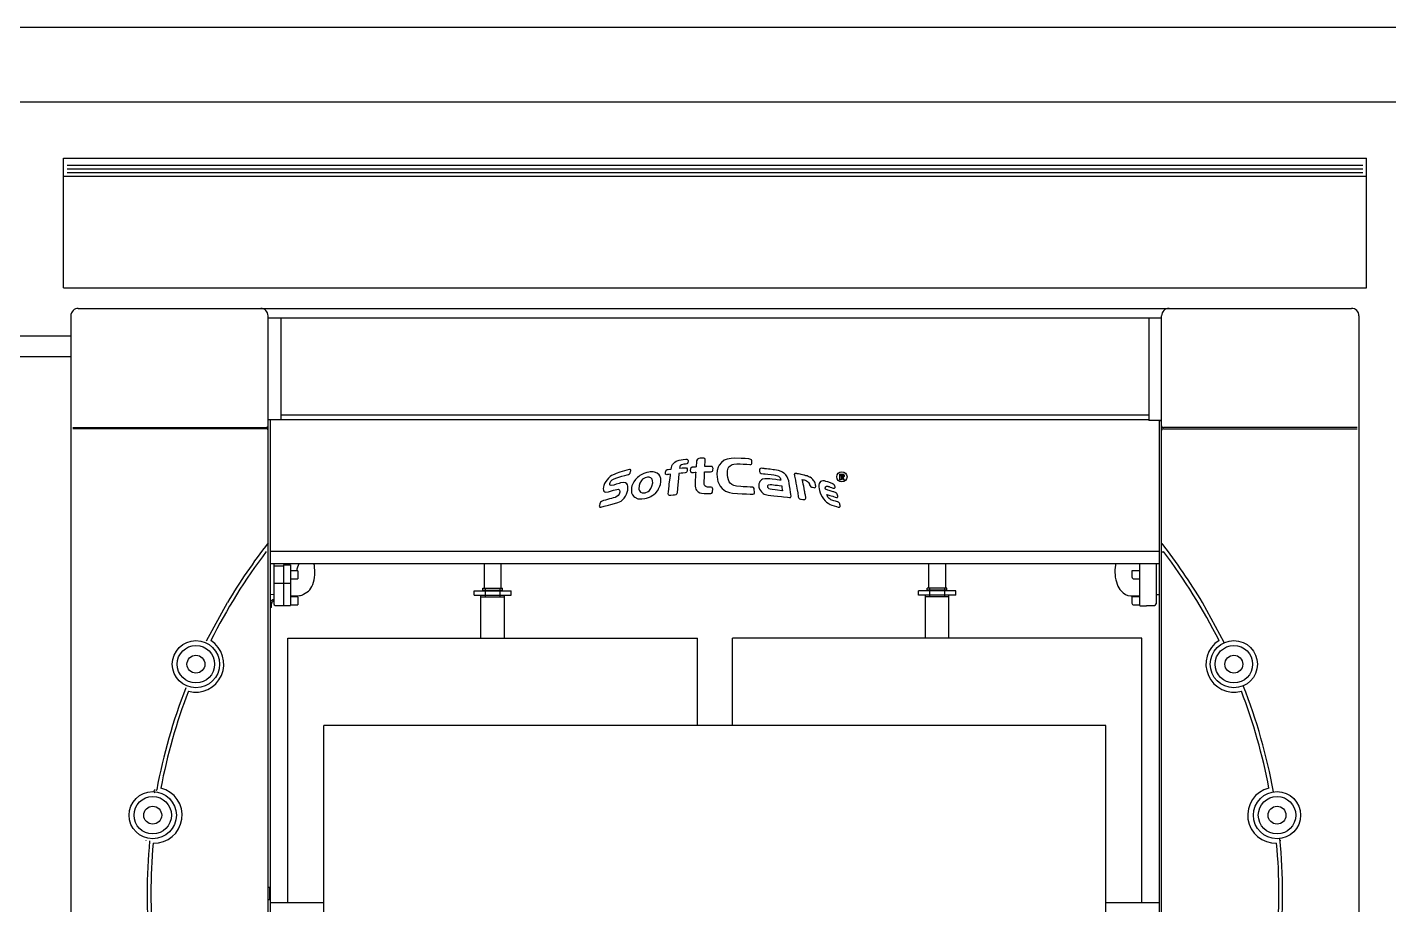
# Model space of a CAD drawing. Header units: millimetres. Extents: x -6354 to 26360, y -281 to 28373.
# Drawn here: x 20352 to 24010, y 26016 to 28373 of the extents above; entities that cross this region are included whole.
import ezdxf

# ---------------------------------------------------------------- set-up
doc = ezdxf.new("R2010")
doc.units = ezdxf.units.MM
doc.layers.add('eguipment', color=250, linetype='Continuous')
doc.layers.add('wall', color=5, linetype='Continuous')

msp = doc.modelspace()

# ---------------------------------------------------------------- linework, layer by layer
at = {"layer": 'eguipment', "color": 18, "true_color": 0x000000}
for p, q in [((20449.6, 28021.2), (23949.6, 28021.2)), ((20449.6, 27672.5), (20449.6, 28021.2)), ((23949.6, 27672.5), (23949.6, 28021.2)), ((20459.6, 28002.5), (23939.6, 28002.5)), ((20459.6, 27992.5), (23939.6, 27992.5)), ((20459.6, 27982.5), (23939.6, 27982.5)), ((20449.6, 27972.5), (23949.6, 27972.5)), ((20449.6, 27672.5), (23949.6, 27672.5)), ((20489.6, 27617.5), (23909.6, 27617.5)), ((20939.6, 27617.5), (20939.6, 27617.5)), ((23459.6, 27617.5), (23459.6, 27617.5)), ((20469.6, 27597.5), (20469.6, 24490.5)), ((20999.6, 24490.5), (20999.6, 27597.5)), ((20999.6, 27592.5), (23399.5, 27592.5)), ((21033.6, 27592.5), (21033.6, 27319.5)), ((23365.6, 27592.5), (23365.6, 27316)), ((23399.6, 24490.5), (23399.6, 27597.5)), ((23929.6, 27597.5), (23929.6, 24490.5)), ((20469.6, 27542.5), (19770.6, 27542.5)), ((20469.6, 27542.5), (20469.6, 27542.5)), ((20469.6, 27487.7), (19770.6, 27487.7)), ((20469.6, 27487.7), (20469.6, 27487.7)), ((20999.6, 27319.5), (23365.6, 27319.5)), ((21005.7, 24797.5), (21005.7, 27319.5)), ((21033.6, 27331.5), (23365.6, 27331.5)), ((20474.6, 27297.5), (20994.6, 27297.5)), ((20994.6, 27294.5), (20474.6, 27294.5)), ((20995.2, 27297.5), (20994.6, 27297.5)), ((20995.2, 27297.5), (20995.2, 27297.5)), ((23399.6, 27316), (23365.6, 27316)), ((23393.5, 24797.5), (23393.5, 27316)), ((23396.1, 27315.5), (23393.5, 27315.5)), ((23404, 27297.5), (23404, 27297.5)), ((23404, 27297.5), (23404.6, 27297.5)), ((23924.6, 27297.5), (23404.6, 27297.5)), ((23404.6, 27294.5), (23924.6, 27294.5)), ((22095.4, 27207.2), (22104, 27210.2)), ((22104, 27210.2), (22108.8, 27211)), ((22108.8, 27211), (22114.2, 27211.5)), ((22114.2, 27211.5), (22121.1, 27212.2)), ((22121.1, 27212.2), (22124.2, 27212.4)), ((22124.2, 27212.4), (22125.9, 27211.8)), ((22125.9, 27211.8), (22127.1, 27210.7)), ((22127.1, 27210.7), (22127.9, 27208.3)), ((22153, 27212.5), (22150.5, 27208.3)), ((22156.5, 27214.5), (22153, 27212.5)), ((22160.4, 27214.9), (22156.5, 27214.5)), ((22163, 27215), (22160.4, 27214.9)), ((22168.3, 27215.3), (22163, 27215)), ((22170.7, 27215.1), (22168.3, 27215.3)), ((22171.9, 27214.5), (22170.7, 27215.1)), ((22173.1, 27213.2), (22171.9, 27214.5)), ((22173.6, 27211.1), (22173.1, 27213.2)), ((22173.4, 27206.8), (22173.6, 27211.1)), ((22224.5, 27209.7), (22216.9, 27203.9)), ((22232.5, 27212.9), (22224.5, 27209.7)), ((22243.3, 27214.8), (22232.5, 27212.9)), ((22252.4, 27215.3), (22243.3, 27214.8)), ((22270.2, 27214.6), (22252.4, 27215.3)), ((22280.7, 27214), (22270.2, 27214.6)), ((22291.1, 27213.3), (22280.7, 27214)), ((22296.2, 27212.1), (22291.1, 27213.3)), ((22297.6, 27210.6), (22296.2, 27212.1)), ((22298.5, 27208.2), (22297.6, 27210.6)), ((21934.1, 27173.7), (21931, 27172.5)), ((21944.5, 27177.3), (21934.1, 27173.7)), ((21957.1, 27181.4), (21944.5, 27177.3)), ((21963.5, 27183.3), (21957.1, 27181.4)), ((21970.1, 27185.2), (21963.5, 27183.3)), ((21967.1, 27171.6), (21970.1, 27173.1)), ((21971.9, 27185.2), (21970.1, 27185.2)), ((21970.1, 27173.1), (21972, 27175.4)), ((21973.4, 27184.1), (21971.9, 27185.2)), ((21972, 27175.4), (21973.3, 27179.5)), ((21973.3, 27179.5), (21973.9, 27181.5)), ((21973.8, 27183.3), (21973.4, 27184.1)), ((21973.9, 27181.5), (21973.8, 27183.3)), ((22008.9, 27174), (22001.6, 27170.5)), ((22016.5, 27176.5), (22008.9, 27174)), ((22022.3, 27177.8), (22016.5, 27176.5)), ((22026, 27178.3), (22022.3, 27177.8)), ((22033.7, 27178.4), (22026, 27178.3)), ((22037.5, 27177.9), (22033.7, 27178.4)), ((22044.5, 27175.3), (22037.5, 27177.9)), ((22049.9, 27170.5), (22044.5, 27175.3)), ((22066.6, 27175), (22066.9, 27177.6)), ((22067.3, 27172.6), (22066.6, 27175)), ((22066.9, 27177.6), (22067.4, 27180.7)), ((22067.4, 27180.7), (22068.7, 27183)), ((22068.7, 27183), (22071.2, 27184.5)), ((22071.2, 27184.5), (22073.7, 27184.8)), ((22073.7, 27184.8), (22078.3, 27185.4)), ((22078.3, 27185.4), (22082.3, 27185.9)), ((22082.3, 27185.9), (22082.9, 27189.6)), ((22082.9, 27189.6), (22084.1, 27194.5)), ((22084.1, 27194.5), (22086.1, 27198.6)), ((22086.1, 27198.6), (22087.3, 27200.4)), ((22087.3, 27200.4), (22091.8, 27204.9)), ((22091.8, 27204.9), (22095.4, 27207.2)), ((22102.7, 27174.2), (22101.5, 27161)), ((22109.3, 27174.8), (22102.7, 27174.2)), ((22105.2, 27192.1), (22104.7, 27188.3)), ((22104.7, 27188.3), (22111.7, 27188.9)), ((22105.8, 27193.9), (22105.2, 27192.1)), ((22107.3, 27195.9), (22105.8, 27193.9)), ((22110.1, 27197.7), (22107.3, 27195.9)), ((22113.9, 27175.2), (22109.3, 27174.8)), ((22116.2, 27199), (22110.1, 27197.7)), ((22111.7, 27188.9), (22120.6, 27189.7)), ((22119.7, 27175.6), (22113.9, 27175.2)), ((22120.9, 27199.4), (22116.2, 27199)), ((22122.4, 27176.5), (22119.7, 27175.6)), ((22120.6, 27189.7), (22123.1, 27189.4)), ((22123.9, 27200), (22120.9, 27199.4)), ((22124.3, 27178.4), (22122.4, 27176.5)), ((22123.1, 27189.4), (22125.3, 27187)), ((22125.7, 27201.2), (22123.9, 27200)), ((22125, 27180.4), (22124.3, 27178.4)), ((22125.5, 27185.1), (22125, 27180.4)), ((22125.3, 27187), (22125.5, 27185.1)), ((22127.2, 27203.5), (22125.7, 27201.2)), ((22127.7, 27206.9), (22127.2, 27203.5)), ((22127.9, 27208.3), (22127.7, 27206.9)), ((22134.1, 27186.3), (22133.6, 27182)), ((22133.6, 27182), (22133.7, 27180.1)), ((22133.7, 27180.1), (22135.1, 27177.8)), ((22135.4, 27188.7), (22134.1, 27186.3)), ((22135.1, 27177.8), (22136.4, 27177)), ((22138.7, 27190.9), (22135.4, 27188.7)), ((22136.4, 27177), (22141.9, 27177.1)), ((22143, 27191.3), (22138.7, 27190.9)), ((22141.9, 27177.1), (22146.3, 27177.4)), ((22146.2, 27191.4), (22143, 27191.3)), ((22149.2, 27191.6), (22146.2, 27191.4)), ((22146.3, 27177.4), (22148.2, 27177.5)), ((22148.2, 27177.5), (22147.8, 27172)), ((22149.5, 27196.3), (22149.2, 27191.6)), ((22150, 27202), (22149.5, 27196.3)), ((22150.5, 27208.3), (22150, 27202)), ((22171.8, 27172), (22172, 27175.3)), ((22172, 27175.3), (22172.1, 27178.5)), ((22172.1, 27178.5), (22176.5, 27178.6)), ((22172.7, 27192.7), (22173, 27199.2)), ((22174.4, 27192.7), (22172.7, 27192.7)), ((22173, 27199.2), (22173.2, 27202.5)), ((22173.2, 27202.5), (22173.4, 27206.8)), ((22178.4, 27192.8), (22174.4, 27192.7)), ((22176.5, 27178.6), (22182, 27178.8)), ((22183.9, 27193), (22178.4, 27192.8)), ((22182, 27178.8), (22187.5, 27178.9)), ((22187.4, 27193.1), (22183.9, 27193)), ((22190, 27193.1), (22187.4, 27193.1)), ((22187.5, 27178.9), (22191.3, 27179.1)), ((22191.9, 27192.6), (22190, 27193.1)), ((22191.3, 27179.1), (22193.2, 27180.3)), ((22193.5, 27191.3), (22191.9, 27192.6)), ((22193.2, 27180.3), (22194.4, 27182.6)), ((22194.4, 27189.5), (22193.5, 27191.3)), ((22194.6, 27187.9), (22194.4, 27189.5)), ((22194.4, 27182.6), (22194.5, 27183.8)), ((22194.5, 27183.8), (22194.6, 27187.9)), ((22205.8, 27181.8), (22204.8, 27171.9)), ((22208.5, 27191), (22205.8, 27181.8)), ((22211.2, 27196.6), (22208.5, 27191)), ((22216.9, 27203.9), (22211.2, 27196.6)), ((22233.3, 27176.3), (22233.7, 27181.7)), ((22233.5, 27169.6), (22233.3, 27176.3)), ((22233.7, 27181.7), (22235.3, 27188.4)), ((22235.3, 27188.4), (22237.2, 27191.9)), ((22237.2, 27191.9), (22240.2, 27195)), ((22240.2, 27195), (22245.9, 27198.1)), ((22245.9, 27198.1), (22250.6, 27199.4)), ((22250.6, 27199.4), (22258.7, 27200.3)), ((22258.7, 27200.3), (22267.5, 27200)), ((22267.5, 27200), (22275.4, 27199.6)), ((22275.4, 27199.6), (22285.3, 27199)), ((22285.3, 27199), (22293.2, 27198.5)), ((22293.2, 27198.5), (22296.2, 27198.3)), ((22296.2, 27198.3), (22298.3, 27199.4)), ((22298.3, 27199.4), (22299.2, 27201.3)), ((22298.5, 27208.5), (22298.5, 27208.7)), ((22299.1, 27202.7), (22298.5, 27208.5)), ((22299.2, 27201.3), (22299.1, 27202.7)), ((22319.9, 27186.3), (22319.2, 27183.8)), ((22319.2, 27183.8), (22319.6, 27180.4)), ((22319.6, 27180.4), (22319.8, 27179.1)), ((22319.8, 27179.1), (22321.6, 27175.9)), ((22321.7, 27187.7), (22319.9, 27186.3)), ((22321.6, 27175.9), (22323.7, 27174.5)), ((22323.7, 27188), (22321.7, 27187.7)), ((22327.8, 27187.6), (22323.7, 27188)), ((22323.7, 27174.5), (22324.9, 27174.1)), ((22324.9, 27174.1), (22330.2, 27173.5)), ((22331.8, 27187.2), (22327.8, 27187.6)), ((22330.2, 27173.5), (22334.2, 27173.1)), ((22333.9, 27186.9), (22331.8, 27187.2)), ((22337.9, 27186.5), (22333.9, 27186.9)), ((22334.2, 27173.1), (22342.2, 27172.3)), ((22344, 27185.8), (22337.9, 27186.5)), ((22348, 27185.3), (22344, 27185.8)), ((22356.1, 27184.3), (22348, 27185.3)), ((22360.1, 27183.7), (22356.1, 27184.3)), ((22370.2, 27182), (22360.1, 27183.7)), ((22377.3, 27179.8), (22370.2, 27182)), ((22381.3, 27177.8), (22377.3, 27179.8)), ((22385, 27175.2), (22381.3, 27177.8)), ((22386.7, 27173.8), (22385, 27175.2)), ((22389.8, 27170.7), (22386.7, 27173.8)), ((22413.4, 27173), (22413.1, 27172.4)), ((22413.8, 27173.5), (22413.4, 27173)), ((22414.4, 27173.9), (22413.8, 27173.5)), ((22414.9, 27174.1), (22414.4, 27173.9)), ((22415.4, 27174.3), (22414.9, 27174.1)), ((22416.2, 27174.4), (22415.4, 27174.3)), ((22416.8, 27174.3), (22416.2, 27174.4)), ((22419.4, 27173.8), (22416.8, 27174.3)), ((22420.9, 27173.5), (22419.4, 27173.8)), ((22423.8, 27172.9), (22420.9, 27173.5)), ((22428.2, 27171.9), (22423.8, 27172.9)), ((21900.4, 27138.7), (21899.7, 27132.6)), ((21901.2, 27141.5), (21900.4, 27138.7)), ((21903.5, 27147.1), (21901.2, 27141.5)), ((21906.4, 27152.5), (21903.5, 27147.1)), ((21910, 27157.5), (21906.4, 27152.5)), ((21914, 27162), (21910, 27157.5)), ((21918.6, 27165.9), (21914, 27162)), ((21917.2, 27143.5), (21917.4, 27147.7)), ((21917.9, 27142.4), (21917.2, 27143.5)), ((21917.4, 27147.7), (21918.1, 27149.6)), ((21920.9, 27141.5), (21917.9, 27142.4)), ((21918.1, 27149.6), (21920.4, 27153.7)), ((21922.1, 27168.3), (21918.6, 27165.9)), ((21920.4, 27153.7), (21923.7, 27157.1)), ((21927.7, 27143.2), (21920.9, 27141.5)), ((21925, 27169.9), (21922.1, 27168.3)), ((21923.7, 27157.1), (21927.4, 27159.2)), ((21931, 27172.5), (21925, 27169.9)), ((21927.4, 27159.2), (21933.2, 27161.4)), ((21934.5, 27145.3), (21927.7, 27143.2)), ((21933.2, 27161.4), (21942, 27164.2)), ((21942.1, 27147.5), (21934.5, 27145.3)), ((21942, 27164.2), (21950, 27166.6)), ((21946.3, 27148.6), (21942.1, 27147.5)), ((21955.1, 27149.6), (21946.3, 27148.6)), ((21950, 27166.6), (21957.7, 27168.9)), ((21959.3, 27148.7), (21955.1, 27149.6)), ((21957.7, 27168.9), (21963.8, 27170.7)), ((21962.9, 27146.4), (21959.3, 27148.7)), ((21964.7, 27143.5), (21962.9, 27146.4)), ((21963.8, 27170.7), (21967.1, 27171.6)), ((21965.7, 27140), (21964.7, 27143.5)), ((21965.8, 27132.6), (21965.7, 27140)), ((21975.8, 27136.7), (21975.2, 27132.7)), ((21976.9, 27140.7), (21975.8, 27136.7)), ((21979.8, 27148.2), (21976.9, 27140.7)), ((21981.8, 27151.7), (21979.8, 27148.2)), ((21986.4, 27158.1), (21981.8, 27151.7)), ((21991.9, 27163.7), (21986.4, 27158.1)), ((21995, 27166.2), (21991.9, 27163.7)), ((21998.2, 27168.5), (21995, 27166.2)), ((21995.8, 27142.2), (21995, 27132.3)), ((21997.9, 27148.4), (21995.8, 27142.2)), ((22002.4, 27155.5), (21997.9, 27148.4)), ((22001.6, 27170.5), (21998.2, 27168.5)), ((22005.4, 27158.5), (22002.4, 27155.5)), ((22010.7, 27161.9), (22005.4, 27158.5)), ((22012.7, 27162.7), (22010.7, 27161.9)), ((22018.3, 27163.9), (22012.7, 27162.7)), ((22023.1, 27164), (22018.3, 27163.9)), ((22024.8, 27163.7), (22023.1, 27164)), ((22027.7, 27162.3), (22024.8, 27163.7)), ((22030.7, 27159), (22027.7, 27162.3)), ((22027.8, 27134), (22030.6, 27140)), ((22030.6, 27140), (22032.5, 27148.7)), ((22032.3, 27154.4), (22030.7, 27159)), ((22032.5, 27148.7), (22032.3, 27154.4)), ((22048.5, 27132.5), (22052.1, 27140.1)), ((22051.6, 27167.9), (22049.9, 27170.5)), ((22054.1, 27160.8), (22051.6, 27167.9)), ((22052.1, 27140.1), (22053.3, 27144.3)), ((22053.3, 27144.3), (22054.6, 27151.7)), ((22054.6, 27151.7), (22054.1, 27160.8)), ((22068.7, 27171.3), (22067.3, 27172.6)), ((22070.3, 27170.8), (22068.7, 27171.3)), ((22072.1, 27171), (22070.3, 27170.8)), ((22075.9, 27171.4), (22072.1, 27171)), ((22075.7, 27133.5), (22076.4, 27139.9)), ((22080.3, 27171.9), (22075.9, 27171.4)), ((22076.4, 27139.9), (22077.1, 27146.3)), ((22077.1, 27146.3), (22078.3, 27155.9)), ((22078.3, 27155.9), (22079.1, 27162.3)), ((22079.1, 27162.3), (22079.9, 27168.7)), ((22079.9, 27168.7), (22080.3, 27171.9)), ((22100.7, 27152.2), (22098.9, 27133.7)), ((22101.5, 27161), (22100.7, 27152.2)), ((22146.6, 27151.9), (22146.3, 27146.7)), ((22146.3, 27146.7), (22146.4, 27140.5)), ((22146.4, 27140.5), (22147.1, 27136)), ((22146.9, 27157.4), (22146.6, 27151.9)), ((22147.4, 27164.7), (22146.9, 27157.4)), ((22147.8, 27172), (22147.4, 27164.7)), ((22170.9, 27148.9), (22171.2, 27155.9)), ((22171.2, 27144.2), (22170.9, 27148.9)), ((22171.2, 27155.9), (22171.4, 27160.8)), ((22172.3, 27141.4), (22171.2, 27144.2)), ((22171.4, 27160.8), (22171.7, 27167.2)), ((22171.7, 27167.2), (22171.8, 27172)), ((22175, 27138.9), (22172.3, 27141.4)), ((22177.1, 27138), (22175, 27138.9)), ((22180.1, 27137.4), (22177.1, 27138)), ((22183.8, 27137.2), (22180.1, 27137.4)), ((22189, 27137.3), (22183.8, 27137.2)), ((22189.9, 27137.2), (22189, 27137.3)), ((22192, 27136.2), (22189.9, 27137.2)), ((22193.3, 27134.5), (22192, 27136.2)), ((22204.8, 27171.9), (22206.2, 27157.8)), ((22206.2, 27157.8), (22207.6, 27152.4)), ((22207.6, 27152.4), (22213.6, 27139.9)), ((22213.6, 27139.9), (22219, 27133.4)), ((22234.3, 27163.4), (22233.5, 27169.6)), ((22235.8, 27157.3), (22234.3, 27163.4)), ((22238.3, 27151.7), (22235.8, 27157.3)), ((22240.6, 27148.3), (22238.3, 27151.7)), ((22245.2, 27144.2), (22240.6, 27148.3)), ((22250.5, 27141.7), (22245.2, 27144.2)), ((22257.5, 27139.8), (22250.5, 27141.7)), ((22269.7, 27138.8), (22257.5, 27139.8)), ((22275.8, 27138.5), (22269.7, 27138.8)), ((22285.9, 27138.1), (22275.8, 27138.5)), ((22294, 27137.7), (22285.9, 27138.1)), ((22298.1, 27137.4), (22294, 27137.7)), ((22301.7, 27137.1), (22298.1, 27137.4)), ((22303.4, 27136.1), (22301.7, 27137.1)), ((22318, 27146.7), (22317.5, 27143.4)), ((22317.5, 27143.4), (22318, 27137.1)), ((22319, 27149.8), (22318, 27146.7)), ((22318, 27137.1), (22319.8, 27131.6)), ((22320.5, 27152.6), (22319, 27149.8)), ((22324.9, 27157.1), (22320.5, 27152.6)), ((22327.8, 27158.7), (22324.9, 27157.1)), ((22333.4, 27160), (22327.8, 27158.7)), ((22340.4, 27160.2), (22333.4, 27160)), ((22347.4, 27159.7), (22340.4, 27160.2)), ((22341.4, 27138.7), (22341.9, 27141.8)), ((22342, 27136.4), (22341.4, 27138.7)), ((22341.9, 27141.8), (22344, 27143.8)), ((22343.4, 27134.3), (22342, 27136.4)), ((22342.2, 27172.3), (22350.3, 27171.4)), ((22344, 27143.8), (22347.8, 27144.5)), ((22353, 27159), (22347.4, 27159.7)), ((22347.8, 27144.5), (22352.2, 27144.2)), ((22350.3, 27171.4), (22358.3, 27170.4)), ((22352.2, 27144.2), (22361.2, 27143.2)), ((22363.2, 27157.9), (22353, 27159)), ((22358.3, 27170.4), (22361.7, 27169.8)), ((22361.2, 27143.2), (22367.6, 27142.5)), ((22361.7, 27169.8), (22367.8, 27168)), ((22366.6, 27157.4), (22363.2, 27157.9)), ((22373.4, 27156.6), (22366.6, 27157.4)), ((22367.6, 27142.5), (22372.5, 27141.9)), ((22367.8, 27168), (22370.4, 27166.6)), ((22370.4, 27166.6), (22374.5, 27162.5)), ((22372.5, 27141.9), (22379, 27141.1)), ((22376.7, 27156.1), (22373.4, 27156.6)), ((22374.5, 27162.5), (22375.8, 27159.6)), ((22375.8, 27159.6), (22376.7, 27156.1)), ((22379, 27141.1), (22379.8, 27135.3)), ((22393.7, 27165.2), (22389.8, 27170.7)), ((22395.9, 27160.6), (22393.7, 27165.2)), ((22397.8, 27154), (22395.9, 27160.6)), ((22399, 27147.7), (22397.8, 27154)), ((22400.1, 27140.9), (22399, 27147.7)), ((22401.5, 27131.8), (22400.1, 27140.9)), ((22413, 27171.9), (22412.9, 27171.6)), ((22412.9, 27171.6), (22412.9, 27171)), ((22412.9, 27171), (22412.9, 27170.6)), ((22412.9, 27170.6), (22413, 27170.4)), ((22413.1, 27172.4), (22413, 27171.9)), ((22413, 27170.4), (22413.7, 27167.1)), ((22413.7, 27167.1), (22414.5, 27163.4)), ((22414.5, 27163.4), (22415.2, 27159.7)), ((22415.2, 27159.7), (22416, 27156)), ((22416, 27156), (22417.4, 27148.5)), ((22417.4, 27148.5), (22418.1, 27144.8)), ((22418.1, 27144.8), (22418.8, 27141.1)), ((22418.8, 27141.1), (22420.1, 27133.6)), ((22431.2, 27171.3), (22428.2, 27171.9)), ((22438.5, 27169.7), (22431.2, 27171.3)), ((22435.6, 27151.9), (22434.2, 27157.9)), ((22434.2, 27157.9), (22436, 27157.5)), ((22436.8, 27145.9), (22435.6, 27151.9)), ((22436, 27157.5), (22439.7, 27156.7)), ((22437.4, 27142.8), (22436.8, 27145.9)), ((22438.1, 27139.8), (22437.4, 27142.8)), ((22439.2, 27133.8), (22438.1, 27139.8)), ((22440, 27169.3), (22438.5, 27169.7)), ((22439.7, 27156.7), (22442.5, 27155.9)), ((22444.3, 27168.2), (22440, 27169.3)), ((22442.5, 27155.9), (22445.5, 27154.6)), ((22447.1, 27167.4), (22444.3, 27168.2)), ((22445.5, 27154.6), (22448.6, 27152.5)), ((22449.8, 27166.4), (22447.1, 27167.4)), ((22448.6, 27152.5), (22451, 27149.9)), ((22453.8, 27164.7), (22449.8, 27166.4)), ((22451, 27149.9), (22453.4, 27145.4)), ((22453.4, 27145.4), (22454, 27143.3)), ((22455.1, 27164), (22453.8, 27164.7)), ((22454, 27143.3), (22455.1, 27140.7)), ((22458.8, 27161.6), (22455.1, 27164)), ((22455.1, 27140.7), (22457, 27138.6)), ((22457, 27138.6), (22459, 27137.6)), ((22462.6, 27158.3), (22458.8, 27161.6)), ((22459, 27137.6), (22461.9, 27137)), ((22461.9, 27137), (22465.2, 27136.2)), ((22464.7, 27155.7), (22462.6, 27158.3)), ((22466.1, 27153.4), (22464.7, 27155.7)), ((22467.6, 27150.5), (22466.1, 27153.4)), ((22468.6, 27148.1), (22467.6, 27150.5)), ((22467.9, 27136), (22469, 27136.4)), ((22469.7, 27144.9), (22468.6, 27148.1)), ((22469, 27136.4), (22470.1, 27137.5)), ((22470.2, 27143), (22469.7, 27144.9)), ((22470.1, 27137.5), (22470.8, 27138.9)), ((22470.8, 27140.5), (22470.2, 27143)), ((22470.8, 27138.9), (22470.8, 27140.5)), ((22479.9, 27147.6), (22478.8, 27143)), ((22478.8, 27143), (22478.8, 27138.1)), ((22478.8, 27138.1), (22479.4, 27133.3)), ((22481.3, 27150.3), (22479.9, 27147.6)), ((22483.4, 27152.5), (22481.3, 27150.3)), ((22485.7, 27153.8), (22483.4, 27152.5)), ((22489.1, 27154.5), (22485.7, 27153.8)), ((22494.1, 27154.1), (22489.1, 27154.5)), ((22498, 27153), (22494.1, 27154.1)), ((22496.2, 27135.3), (22496.3, 27136.3)), ((22496.3, 27136.3), (22496.6, 27137.1)), ((22496.6, 27137.1), (22496.9, 27137.9)), ((22496.9, 27137.9), (22497.3, 27138.5)), ((22497.3, 27138.5), (22497.8, 27139)), ((22497.8, 27139), (22498.4, 27139.4)), ((22502.8, 27151.4), (22498, 27153)), ((22498.4, 27139.4), (22499.1, 27139.7)), ((22499.1, 27139.7), (22499.9, 27139.9)), ((22499.9, 27139.9), (22501.2, 27140)), ((22501.2, 27140), (22502.2, 27139.9)), ((22502.2, 27139.9), (22502.8, 27139.8)), ((22510.3, 27148.8), (22502.8, 27151.4)), ((22502.8, 27139.8), (22504, 27139.5)), ((22504, 27139.5), (22506.1, 27138.9)), ((22506.1, 27138.9), (22507.8, 27138.3)), ((22507.8, 27138.3), (22509.5, 27137.7)), ((22509.5, 27137.7), (22512.5, 27136.7)), ((22516.7, 27146.3), (22510.3, 27148.8)), ((22512.5, 27136.7), (22514.9, 27135.9)), ((22517.7, 27145.8), (22516.8, 27146.3)), ((22518.2, 27145.5), (22517.7, 27145.8)), ((22519.2, 27144.7), (22518.2, 27145.5)), ((22519.8, 27144.1), (22519.2, 27144.7)), ((22520.6, 27143), (22519.8, 27144.1)), ((22521, 27142.3), (22520.6, 27143)), ((22521.4, 27141.3), (22521, 27142.3)), ((22521.7, 27140.2), (22521.4, 27141.3)), ((22522.5, 27137.9), (22521.7, 27140.2)), ((22522.1, 27135.4), (22522.5, 27136.3)), ((22522.5, 27137.6), (22522.5, 27137.9)), ((22522.5, 27136.3), (22522.5, 27137.6)), ((22535.3, 27157.5), (22535.3, 27172.7)), ((22535.3, 27172.7), (22541.8, 27172.7)), ((22538.6, 27157.5), (22535.3, 27157.5)), ((22538.6, 27166.5), (22538.6, 27170.2)), ((22538.6, 27170.2), (22541.6, 27170.2)), ((22541.8, 27166.5), (22538.6, 27166.5)), ((22540.2, 27164), (22538.6, 27164)), ((22538.6, 27164), (22538.6, 27157.5)), ((22540.2, 27164), (22543.8, 27157.5)), ((22543.8, 27157.5), (22540.2, 27164)), ((22541.6, 27170.2), (22542.7, 27170)), ((22541.8, 27172.7), (22543.1, 27172.6)), ((22542.6, 27166.6), (22541.8, 27166.5)), ((22543.3, 27166.9), (22542.6, 27166.6)), ((22542.7, 27170), (22543.1, 27169.8)), ((22543.1, 27172.6), (22544.2, 27172.4)), ((22543.1, 27169.8), (22543.6, 27169.4)), ((22544, 27164.2), (22543.1, 27164.1)), ((22543.1, 27164.1), (22547.2, 27157.5)), ((22543.7, 27167.4), (22543.3, 27166.9)), ((22543.6, 27169.4), (22543.9, 27168.8)), ((22543.8, 27167.9), (22543.7, 27167.4)), ((22543.9, 27168.8), (22543.8, 27167.9)), ((22547.2, 27157.5), (22543.8, 27157.5)), ((22544.7, 27164.4), (22544, 27164.2)), ((22544.2, 27172.4), (22545.2, 27172)), ((22545.1, 27164.6), (22544.7, 27164.4)), ((22546, 27165.2), (22545.1, 27164.6)), ((22545.2, 27172), (22545.9, 27171.4)), ((22545.9, 27171.4), (22546.2, 27171.1)), ((22546.7, 27166), (22546, 27165.2)), ((22546.2, 27171.1), (22546.9, 27169.9)), ((22547.1, 27167.7), (22546.7, 27166)), ((22546.9, 27169.9), (22547.1, 27168.8)), ((22547.1, 27168.8), (22547.1, 27167.7)), ((21900.5, 27101.2), (21894.8, 27099.1)), ((21899.7, 27132.6), (21900.2, 27129.6)), ((21900.2, 27129.6), (21901.4, 27126.9)), ((21905.8, 27102.8), (21900.5, 27101.2)), ((21901.4, 27126.9), (21903.8, 27125)), ((21903.8, 27125), (21906.8, 27124.2)), ((21916.5, 27105.9), (21905.8, 27102.8)), ((21906.8, 27124.2), (21913.4, 27124.9)), ((21913.4, 27124.9), (21916.6, 27125.8)), ((21921.9, 27107.3), (21916.5, 27105.9)), ((21916.6, 27125.8), (21924.7, 27128.3)), ((21926.3, 27108.5), (21921.9, 27107.3)), ((21924.7, 27128.3), (21927.4, 27129.1)), ((21931.3, 27110), (21926.3, 27108.5)), ((21927.4, 27129.1), (21935.8, 27131.4)), ((21933.7, 27110.9), (21931.3, 27110)), ((21939.7, 27115), (21933.7, 27110.9)), ((21935.8, 27131.4), (21940.6, 27131.6)), ((21942.4, 27118.4), (21939.7, 27115)), ((21940.6, 27131.6), (21943.5, 27129.6)), ((21944.4, 27124.3), (21942.4, 27118.4)), ((21943.5, 27129.6), (21944.5, 27126.2)), ((21943.5, 27097.7), (21947.5, 27100.1)), ((21944.5, 27126.2), (21944.4, 27124.3)), ((21947.5, 27100.1), (21951.7, 27103.7)), ((21951.7, 27103.7), (21955.7, 27108.2)), ((21955.7, 27108.2), (21959.2, 27113.2)), ((21959.2, 27113.2), (21962, 27118.5)), ((21962, 27118.5), (21965.3, 27129.1)), ((21965.3, 27129.1), (21965.8, 27132.6)), ((21975.2, 27132.7), (21975.2, 27125.5)), ((21975.2, 27125.5), (21975.8, 27122.3)), ((21975.8, 27122.3), (21978.2, 27116.6)), ((21978.2, 27116.6), (21981.9, 27112.1)), ((21981.9, 27112.1), (21984.2, 27110.2)), ((21984.2, 27110.2), (21992.7, 27106.5)), ((21992.7, 27106.5), (21996, 27105.9)), ((21995, 27132.3), (21995.8, 27129)), ((21995.8, 27129), (21999.5, 27123.9)), ((21996, 27105.9), (22003.2, 27105.7)), ((21999.5, 27123.9), (22004, 27122)), ((22003.2, 27105.7), (22011.4, 27106.8)), ((22004, 27122), (22012.4, 27122.4)), ((22011.4, 27106.8), (22015.6, 27107.8)), ((22012.4, 27122.4), (22020.5, 27126.1)), ((22015.6, 27107.8), (22023.6, 27110.7)), ((22020.5, 27126.1), (22023.8, 27128.8)), ((22023.6, 27110.7), (22027.5, 27112.6)), ((22023.8, 27128.8), (22027.8, 27134)), ((22027.5, 27112.6), (22031.1, 27114.7)), ((22031.1, 27114.7), (22034.6, 27117.1)), ((22034.6, 27117.1), (22040.9, 27122.5)), ((22040.9, 27122.5), (22046.3, 27128.9)), ((22046.3, 27128.9), (22048.5, 27132.5)), ((22074.3, 27120.1), (22074.7, 27123.8)), ((22075, 27117.2), (22074.3, 27120.1)), ((22074.7, 27123.8), (22075.7, 27133.5)), ((22076.2, 27115.9), (22075, 27117.2)), ((22077.9, 27115.3), (22076.2, 27115.9)), ((22081.1, 27115.4), (22077.9, 27115.3)), ((22087.4, 27115.9), (22081.1, 27115.4)), ((22091.3, 27116.2), (22087.4, 27115.9)), ((22094.9, 27117.1), (22091.3, 27116.2)), ((22097.3, 27119.5), (22094.9, 27117.1)), ((22097.7, 27120.6), (22097.3, 27119.5)), ((22097.9, 27122.6), (22097.7, 27120.6)), ((22098.9, 27133.7), (22097.9, 27122.6)), ((22147.1, 27136), (22148.5, 27131.8)), ((22148.5, 27131.8), (22150, 27129.2)), ((22150, 27129.2), (22154.4, 27124.8)), ((22154.4, 27124.8), (22159.5, 27122.2)), ((22159.5, 27122.2), (22163.6, 27121)), ((22163.6, 27121), (22170.8, 27120.3)), ((22170.8, 27120.3), (22174.4, 27120.3)), ((22174.4, 27120.3), (22182, 27120.4)), ((22182, 27120.4), (22189, 27120.6)), ((22189, 27120.6), (22190.8, 27120.9)), ((22190.8, 27120.9), (22191.6, 27121.3)), ((22191.6, 27121.3), (22193.4, 27123.8)), ((22193.7, 27132.3), (22193.3, 27134.5)), ((22193.4, 27123.8), (22193.6, 27125.4)), ((22193.6, 27125.4), (22193.7, 27132.3)), ((22219, 27133.4), (22228.2, 27126.8)), ((22228.2, 27126.8), (22238.4, 27122.9)), ((22238.4, 27122.9), (22246.5, 27121.3)), ((22246.5, 27121.3), (22260.4, 27120.1)), ((22260.4, 27120.1), (22272.8, 27119.6)), ((22272.8, 27119.6), (22284.7, 27119.2)), ((22284.7, 27119.2), (22294.3, 27118.7)), ((22294.3, 27118.7), (22301.5, 27118.3)), ((22301.5, 27118.3), (22304.7, 27119.3)), ((22305, 27134.1), (22303.4, 27136.1)), ((22304.7, 27119.3), (22306, 27122.4)), ((22305.3, 27133.1), (22305, 27134.1)), ((22305.5, 27129.8), (22305.3, 27133.1)), ((22305.8, 27125.6), (22305.5, 27129.8)), ((22306, 27122.4), (22305.8, 27125.6)), ((22319.8, 27131.6), (22324.7, 27124.5)), ((22324.7, 27124.5), (22329.1, 27120.7)), ((22329.1, 27120.7), (22332.3, 27118.9)), ((22332.3, 27118.9), (22339.2, 27116.5)), ((22339.2, 27116.5), (22342.8, 27115.7)), ((22342.8, 27115.7), (22350.2, 27114.8)), ((22344.9, 27133.1), (22343.4, 27134.3)), ((22347.8, 27131.9), (22344.9, 27133.1)), ((22353, 27130.9), (22347.8, 27131.9)), ((22350.2, 27114.8), (22357.5, 27114.2)), ((22361.1, 27130), (22353, 27130.9)), ((22357.5, 27114.2), (22368.1, 27113.2)), ((22367.7, 27129.3), (22361.1, 27130)), ((22379.1, 27128), (22367.7, 27129.3)), ((22368.1, 27113.2), (22378.7, 27112.1)), ((22378.7, 27112.1), (22384, 27111.5)), ((22380.8, 27127.8), (22379.1, 27128)), ((22379.8, 27135.3), (22380.2, 27132)), ((22380.2, 27132), (22380.8, 27127.8)), ((22384, 27111.5), (22394.6, 27110.2)), ((22394.6, 27110.2), (22399.9, 27109.6)), ((22399.9, 27109.6), (22401.5, 27109.5)), ((22402.8, 27122.8), (22401.5, 27131.8)), ((22401.5, 27109.5), (22402.7, 27110.1)), ((22402.7, 27110.1), (22404, 27111.6)), ((22403.5, 27118.2), (22402.8, 27122.8)), ((22404.2, 27113.2), (22403.5, 27118.2)), ((22404, 27111.6), (22404.2, 27113.2)), ((22420.1, 27133.6), (22420.7, 27129.9)), ((22420.7, 27129.9), (22422, 27122.5)), ((22422, 27122.5), (22422.6, 27118.7)), ((22422.6, 27118.7), (22423.2, 27115)), ((22423.2, 27115), (22423.7, 27111.2)), ((22423.7, 27111.2), (22424, 27110.1)), ((22424, 27110.1), (22425.1, 27108.1)), ((22425.1, 27108.1), (22426.8, 27106.5)), ((22426.8, 27106.5), (22429.2, 27105.5)), ((22429.2, 27105.5), (22431.1, 27105.3)), ((22431.1, 27105.3), (22435.6, 27104.6)), ((22435.6, 27104.6), (22438.6, 27104.1)), ((22438.6, 27104.1), (22440.9, 27104.4)), ((22440.4, 27127.8), (22439.2, 27133.8)), ((22440.9, 27124.8), (22440.4, 27127.8)), ((22441.5, 27121.7), (22440.9, 27124.8)), ((22440.9, 27104.4), (22441.9, 27104.9)), ((22442.6, 27115.7), (22441.5, 27121.7)), ((22441.9, 27104.9), (22443.2, 27106.4)), ((22443.6, 27109.7), (22442.6, 27115.7)), ((22443.2, 27106.4), (22443.6, 27107.5)), ((22443.7, 27108.6), (22443.6, 27109.7)), ((22443.6, 27107.5), (22443.7, 27108.6)), ((22465.2, 27136.2), (22467.9, 27136)), ((22479.4, 27133.3), (22480.5, 27128.2)), ((22480.5, 27128.2), (22482.6, 27121.8)), ((22482.6, 27121.8), (22484.4, 27117.6)), ((22484.4, 27117.6), (22487.5, 27111.6)), ((22487.5, 27111.6), (22491.3, 27106)), ((22491.3, 27106), (22495.7, 27100.8)), ((22495.7, 27100.8), (22499.5, 27097.1)), ((22496.2, 27134.2), (22496.2, 27135.3)), ((22496.3, 27133), (22496.2, 27134.2)), ((22496.5, 27131.7), (22496.3, 27133)), ((22498.1, 27131.2), (22496.5, 27131.7)), ((22501.4, 27130.2), (22498.1, 27131.2)), ((22500.8, 27115.4), (22500, 27117.8)), ((22500, 27117.8), (22503.3, 27116.8)), ((22501.7, 27113.2), (22500.8, 27115.4)), ((22503.1, 27129.7), (22501.4, 27130.2)), ((22503.1, 27110.8), (22501.7, 27113.2)), ((22506.3, 27128.7), (22503.1, 27129.7)), ((22504.8, 27108.6), (22503.1, 27110.8)), ((22503.3, 27116.8), (22508.2, 27115.4)), ((22506.7, 27106.6), (22504.8, 27108.6)), ((22509.6, 27127.7), (22506.3, 27128.7)), ((22509, 27104.9), (22506.7, 27106.6)), ((22508.2, 27115.4), (22511.5, 27114.5)), ((22511.1, 27103.8), (22509, 27104.9)), ((22514.5, 27126.1), (22509.6, 27127.7)), ((22513.4, 27102.9), (22511.1, 27103.8)), ((22511.5, 27114.5), (22516.4, 27113)), ((22516, 27102), (22513.4, 27102.9)), ((22517.7, 27125), (22514.5, 27126.1)), ((22514.9, 27135.9), (22517.5, 27135)), ((22519.5, 27101), (22516, 27102)), ((22516.4, 27113), (22518.1, 27112.5)), ((22517.5, 27135), (22519.1, 27134.4)), ((22519.3, 27124.5), (22517.7, 27125)), ((22518.1, 27112.5), (22523, 27110.9)), ((22519.1, 27134.4), (22519.6, 27134.3)), ((22521, 27123.9), (22519.3, 27124.5)), ((22523.1, 27099.9), (22519.5, 27101)), ((22519.6, 27134.3), (22521.1, 27134.5)), ((22523.7, 27122.9), (22521, 27123.9)), ((22521.1, 27134.5), (22522.1, 27135.4)), ((22523, 27110.9), (22526.2, 27109.9)), ((22526.2, 27099), (22523.1, 27099.9)), ((22524.4, 27122.5), (22523.7, 27122.9)), ((22525.1, 27122), (22524.4, 27122.5)), ((22525.8, 27121.5), (22525.1, 27122)), ((22526.2, 27121.1), (22525.8, 27121.5)), ((22527, 27120.2), (22526.2, 27121.1)), ((22526.2, 27109.9), (22526.7, 27109.8)), ((22526.7, 27109.8), (22527.3, 27109.7)), ((22527.8, 27119), (22527, 27120.2)), ((22527.3, 27109.7), (22527.9, 27109.8)), ((22528.1, 27118.5), (22527.8, 27119)), ((22527.9, 27109.8), (22528.6, 27110.1)), ((22528.3, 27118), (22528.1, 27118.5)), ((22528.6, 27117.2), (22528.3, 27118)), ((22528.8, 27116.4), (22528.6, 27117.2)), ((22528.6, 27110.1), (22529.2, 27110.7)), ((22529.1, 27115.3), (22528.8, 27116.4)), ((22529.4, 27114.2), (22529.1, 27115.3)), ((22529.2, 27110.7), (22529.6, 27111.2)), ((22529.7, 27113.1), (22529.4, 27114.2)), ((22529.6, 27111.2), (22529.8, 27111.8)), ((22529.8, 27112.4), (22529.7, 27113.1)), ((22529.8, 27111.8), (22529.8, 27112.4)), ((21889.2, 27087.9), (21889.1, 27086.4)), ((21889.1, 27086.4), (21890.7, 27084)), ((21890.3, 27092.6), (21889.2, 27087.9)), ((21892.2, 27096.8), (21890.3, 27092.6)), ((21890.7, 27084), (21893.5, 27083.8)), ((21894.8, 27099.1), (21892.2, 27096.8)), ((21893.5, 27083.8), (21901.8, 27086.1)), ((21901.8, 27086.1), (21913.7, 27089.2)), ((21913.7, 27089.2), (21919.7, 27090.7)), ((21919.7, 27090.7), (21930.2, 27093.2)), ((21930.2, 27093.2), (21939.2, 27095.9)), ((21939.2, 27095.9), (21943.5, 27097.7)), ((22499.5, 27097.1), (22503.7, 27094)), ((22503.7, 27094), (22509.5, 27090.7)), ((22509.5, 27090.7), (22513.7, 27089)), ((22513.7, 27089), (22519.8, 27087.2)), ((22519.8, 27087.2), (22526.5, 27085.4)), ((22529.2, 27098.1), (22526.2, 27099)), ((22526.5, 27085.4), (22531.1, 27084.1)), ((22530.2, 27097.6), (22529.2, 27098.1)), ((22531.3, 27097), (22530.2, 27097.6)), ((22531.1, 27084.1), (22532.4, 27083.7)), ((22532.3, 27096.3), (22531.3, 27097)), ((22533.3, 27095.3), (22532.3, 27096.3)), ((22532.4, 27083.7), (22533.2, 27083.6)), ((22533.2, 27083.6), (22534.4, 27083.8)), ((22534.2, 27094), (22533.3, 27095.3)), ((22534.9, 27092.7), (22534.2, 27094)), ((22534.4, 27083.8), (22535.4, 27084.5)), ((22535.2, 27091.5), (22534.9, 27092.7)), ((22535.5, 27090.3), (22535.2, 27091.5)), ((22535.4, 27084.5), (22536, 27085.3)), ((22535.8, 27088.8), (22535.5, 27090.3)), ((22536.2, 27087.1), (22535.8, 27088.8)), ((22536, 27085.3), (22536.2, 27086.3)), ((22536.2, 27086.3), (22536.2, 27087.1)), ((21005.7, 26965.5), (23393.5, 26965.5)), ((23399.5, 26964.2), (23404.6, 26964.2)), ((23399.6, 26977.9), (23399.6, 26989.1)), ((23399.6, 26964.2), (23399.6, 26977.9)), ((21005.7, 26932.5), (23393.5, 26932.5)), ((21014.6, 26932.5), (21014.6, 26824)), ((21014.6, 26926), (21040.5, 26926)), ((21040.5, 26929), (21040.5, 26928)), ((21040.5, 26929), (21059.5, 26929)), ((21040.5, 26928), (21040.5, 26820)), ((21059.5, 26929), (21059.5, 26820)), ((21123.8, 26927.1), (21122.4, 26932.7)), ((21124.5, 26921), (21123.8, 26927.1)), ((21125.2, 26914.9), (21124.5, 26921)), ((21580.1, 26932.5), (21580.1, 26865.8)), ((21625.1, 26865.8), (21625.1, 26932.5)), ((22774.1, 26865.8), (22774.1, 26932.5)), ((22819.1, 26932.5), (22819.1, 26865.8)), ((23274.7, 26921.6), (23274, 26915.4)), ((23275.4, 26928), (23274.7, 26921.6)), ((23276.5, 26932.5), (23275.4, 26928)), ((23339.7, 26932.5), (23339.7, 26821)), ((23384.6, 26932.5), (23384.6, 26824)), ((21014.6, 26900), (21014.6, 26890)), ((21079.5, 26912.5), (21059.5, 26912.5)), ((21059.5, 26891.4), (21074.5, 26891.4)), ((21059.5, 26891.3), (21079.5, 26891.3)), ((21079.5, 26912.5), (21079.5, 26891.3)), ((21119.2, 26876.2), (21121, 26882.3)), ((21121, 26882.3), (21122.9, 26888.4)), ((21122.9, 26888.4), (21124.1, 26895)), ((21124.1, 26895), (21124.7, 26901.7)), ((21124.7, 26901.8), (21125.3, 26908.3)), ((21125.3, 26908.3), (21125.2, 26914.9)), ((23274, 26915.4), (23273.9, 26908.6)), ((23273.9, 26908.6), (23274.5, 26902)), ((23274.5, 26901.8), (23275, 26895.3)), ((23275, 26895.3), (23276.3, 26888.9)), ((23276.3, 26888.9), (23278, 26883)), ((23278, 26883), (23279.8, 26877.1)), ((23339.7, 26912.5), (23319.7, 26912.5)), ((23319.7, 26912.5), (23319.7, 26904)), ((23319.7, 26904), (23319.7, 26896.2)), ((23324.7, 26891.2), (23339.7, 26891.2)), ((21005.7, 26849.9), (21014.6, 26849.2)), ((21059.5, 26878.7), (21014.6, 26878.7)), ((21040.5, 26878.3), (21040.5, 26879.3)), ((21059.5, 26846), (21061.9, 26845.8)), ((21061.9, 26845.8), (21084, 26846.2)), ((21094.4, 26849.7), (21103.9, 26855.2)), ((21103.8, 26855.2), (21107.9, 26857.8)), ((21107.9, 26857.8), (21111.2, 26861.5)), ((21111.2, 26861.5), (21114, 26866.1)), ((21114, 26866.1), (21116.8, 26870.7)), ((21116.8, 26870.7), (21119.2, 26876.2)), ((21552.6, 26847.8), (21552.6, 26858.8)), ((21552.6, 26858.8), (21652.6, 26858.8)), ((21552.6, 26847.8), (21652.6, 26847.8)), ((21571.1, 26732), (21571.1, 26847.8)), ((21576.5, 26858.8), (21576.5, 26865.8)), ((21576.5, 26865.8), (21629.1, 26865.8)), ((21576.5, 26860.8), (21629.1, 26860.8)), ((21582.6, 26865.8), (21582.6, 26842.5)), ((21622.6, 26842.5), (21622.6, 26865.8)), ((21629.1, 26858.8), (21629.1, 26865.8)), ((21634.2, 26732), (21634.2, 26847.8)), ((21652.6, 26847.8), (21652.6, 26858.8)), ((22746.6, 26847.8), (22746.6, 26858.8)), ((22846.6, 26858.8), (22746.6, 26858.8)), ((22846.6, 26847.8), (22746.6, 26847.8)), ((22765, 26732), (22765, 26847.8)), ((22770.1, 26858.8), (22770.1, 26865.8)), ((22822.7, 26865.8), (22770.1, 26865.8)), ((22822.7, 26860.8), (22770.1, 26860.8)), ((22776.6, 26842.5), (22776.6, 26865.8)), ((22816.6, 26865.8), (22816.6, 26842.5)), ((22822.7, 26858.8), (22822.7, 26865.8)), ((22828.1, 26732), (22828.1, 26847.8)), ((22846.6, 26847.8), (22846.6, 26858.8)), ((23279.8, 26877.1), (23282.1, 26871.8)), ((23282.1, 26871.8), (23284.8, 26867.3)), ((23284.8, 26867.3), (23287.5, 26862.9)), ((23287.5, 26862.9), (23290.7, 26859.3)), ((23316.8, 26846), (23339.7, 26845.7)), ((23384.6, 26849.2), (23393.5, 26849.2)), ((20834.1, 26724.9), (20890.3, 26827.8)), ((21008.5, 26814), (21005.7, 26814)), ((21008.5, 26814), (21008.5, 26824)), ((21018.6, 26820), (21059.5, 26820)), ((21079.5, 26842.5), (21059.5, 26842.5)), ((21059.5, 26821.3), (21079.5, 26821.3)), ((21079.5, 26842.5), (21079.5, 26821.3)), ((21571.1, 26842.5), (21634.2, 26842.5)), ((22828.1, 26842.5), (22765, 26842.5)), ((23339.7, 26842.5), (23319.7, 26842.5)), ((23319.7, 26842.5), (23319.7, 26834)), ((23319.7, 26834), (23319.7, 26826.2)), ((23324.7, 26821.2), (23339.7, 26821.2)), ((23341.7, 26819.1), (23341.7, 26819)), ((23341.7, 26819), (23358.7, 26819)), ((23341.7, 26819), (23341.7, 26819)), ((23358.7, 26820), (23358.7, 26819)), ((23358.7, 26820), (23380.6, 26820)), ((23358.7, 26819), (23358.7, 26819)), ((23380.6, 26820), (23380.6, 26820.1)), ((23567.9, 26719.9), (23508.9, 26827.8)), ((20834, 26724.8), (20834.1, 26724.9)), ((21052.6, 26732), (22152.6, 26732)), ((21052.6, 26022.5), (21052.6, 26732)), ((22152.6, 26497.5), (22152.6, 26732)), ((23346.6, 26732), (22246.6, 26732)), ((22246.6, 26497.5), (22246.6, 26732)), ((23346.6, 26022.5), (23346.6, 26732)), ((23565.2, 26724.8), (23565.2, 26724.9)), ((20778.2, 26598.5), (20778.3, 26598.7)), ((23621, 26598.5), (23620.9, 26598.7)), ((23249.6, 26497.5), (21149.6, 26497.5)), ((21149.6, 25497.5), (21149.6, 26497.5)), ((23249.6, 25497.5), (23249.6, 26497.5)), ((20700.3, 26324.6), (20700.3, 26325)), ((23698.9, 26324.6), (23698.9, 26325)), ((20681.2, 26187.6), (20681.2, 26188)), ((23718, 26187.6), (23718, 26188)), ((21003.6, 26062), (20999.7, 26062)), ((21003.6, 26062), (21003.6, 26030)), ((21005.6, 26060), (21003.6, 26062)), ((21005.6, 26032), (21005.6, 26060)), ((20999.7, 26030), (21003.6, 26030)), ((21003.6, 26030), (21005.6, 26032)), ((21005.7, 26022.5), (21149.6, 26022.5)), ((23249.6, 26022.5), (23393.5, 26022.5)), ((23393.5, 25972.5), (23393.5, 26022.5))]:
    msp.add_line(p, q, dxfattribs=at)
for centre, radius in [((22540.8, 27165.1), 13.7), ((20805.6, 26662), 63.4), ((20805.6, 26662), 50.3), ((23593.6, 26662), 63.4), ((23593.6, 26662), 50.3), ((20805.6, 26662), 24), ((23593.6, 26662), 24), ((20689.6, 26256.5), 63.4), ((20689.6, 26256.5), 50.3), ((23709.6, 26256.5), 63.4), ((23709.6, 26256.5), 50.3), ((20689.6, 26256.5), 24), ((23709.6, 26256.5), 24)]:
    msp.add_circle(centre, radius, dxfattribs=at)
for centre, radius, start, end in [((20489.6, 27597.5), 20, 90, 180), ((20979.6, 27597.5), 20, 0, 90), ((23419.6, 27597.5), 20, 90, 180), ((23909.6, 27597.5), 20, 359.9996, 90), ((20994.6, 27302.5), 5, 270, 0), ((20994.6, 27289.5), 5, 0, 90), ((23404.6, 27302.5), 5, 180, 270), ((23404.6, 27289.5), 5, 89.9996, 179.9996), ((22199.6, 26046), 1515, 142.6911, 153.352), ((22239.2, 26022.1), 1571.3, 142.0864, 149.1509), ((22160, 26022.1), 1571.3, 30.8487, 37.8456), ((22199.6, 26046), 1515, 26.648, 37.3089), ((21159.8, 26899.6), 84.7, 157.1467, 171.6443), ((23324.7, 26896.2), 5, 180, 270), ((21083.1, 26866.2), 20, 272.7545, 305.6869), ((23316.9, 26878.5), 32.5, 216.127, 269.7452), ((21016.6, 26824), 11.9, 99.6755, 156.8308), ((21016.6, 26824), 8.1, 104.2949, 180), ((21018.6, 26824), 4, 180, 270), ((23324.7, 26826.2), 5, 180, 270), ((23341.7, 26821), 2, 180, 270), ((23380.6, 26824), 4, 270, 0), ((20805.6, 26662), 75, 254.4828, 57.8365), ((23593.6, 26662), 75, 122.1635, 285.5172), ((22199.6, 26046), 1525, 158.7584, 169.458), ((22199.6, 26046), 1515, 158.9673, 169.2196), ((22199.6, 26046), 1515, 10.7804, 21.0327), ((22199.6, 26046), 1525, 10.3171, 21.4582), ((20693.6, 26256.5), 75, 267.7663, 76.3199), ((20697.6, 26321), 4.75, 104.8367, 240), ((23705.6, 26256.5), 75, 103.6801, 272.2337), ((22199.6, 26046), 1525, 174.6713, 185.3287), ((22199.6, 26046), 1525, 354.4449, 5.5542), ((22199.6, 26046), 1515, 174.8665, 185.1335), ((22199.6, 26046), 1515, 354.8665, 5.1335)]:
    msp.add_arc(centre, radius, start, end, dxfattribs=at)
at = {"layer": 'eguipment', "color": 5}
for centre, start, end in [((20695.4, 26325.5), 325.2072, 337.3378), ((20695.4, 26325.5), 337.3381, 349.4716), ((20676.2, 26188.5), 174.6561, 182.4296), ((20676.2, 26188.5), 182.4297, 190.2025)]:
    msp.add_arc(centre, 4.99, start, end, dxfattribs=at)
at = {"layer": 'eguipment'}
for start, end in [(168.3367, 176.8396), (176.8397, 185.3435)]:
    msp.add_arc((23722.9, 26188.5), 4.99, start, end, dxfattribs=at)
at = {"layer": 'wall'}
for p, q in [((16649.6, 28372.5), (25859.6, 28372.5)), ((19639.6, 28172.5), (25609.6, 28172.5))]:
    msp.add_line(p, q, dxfattribs=at)

doc.saveas('drawing.dxf')
